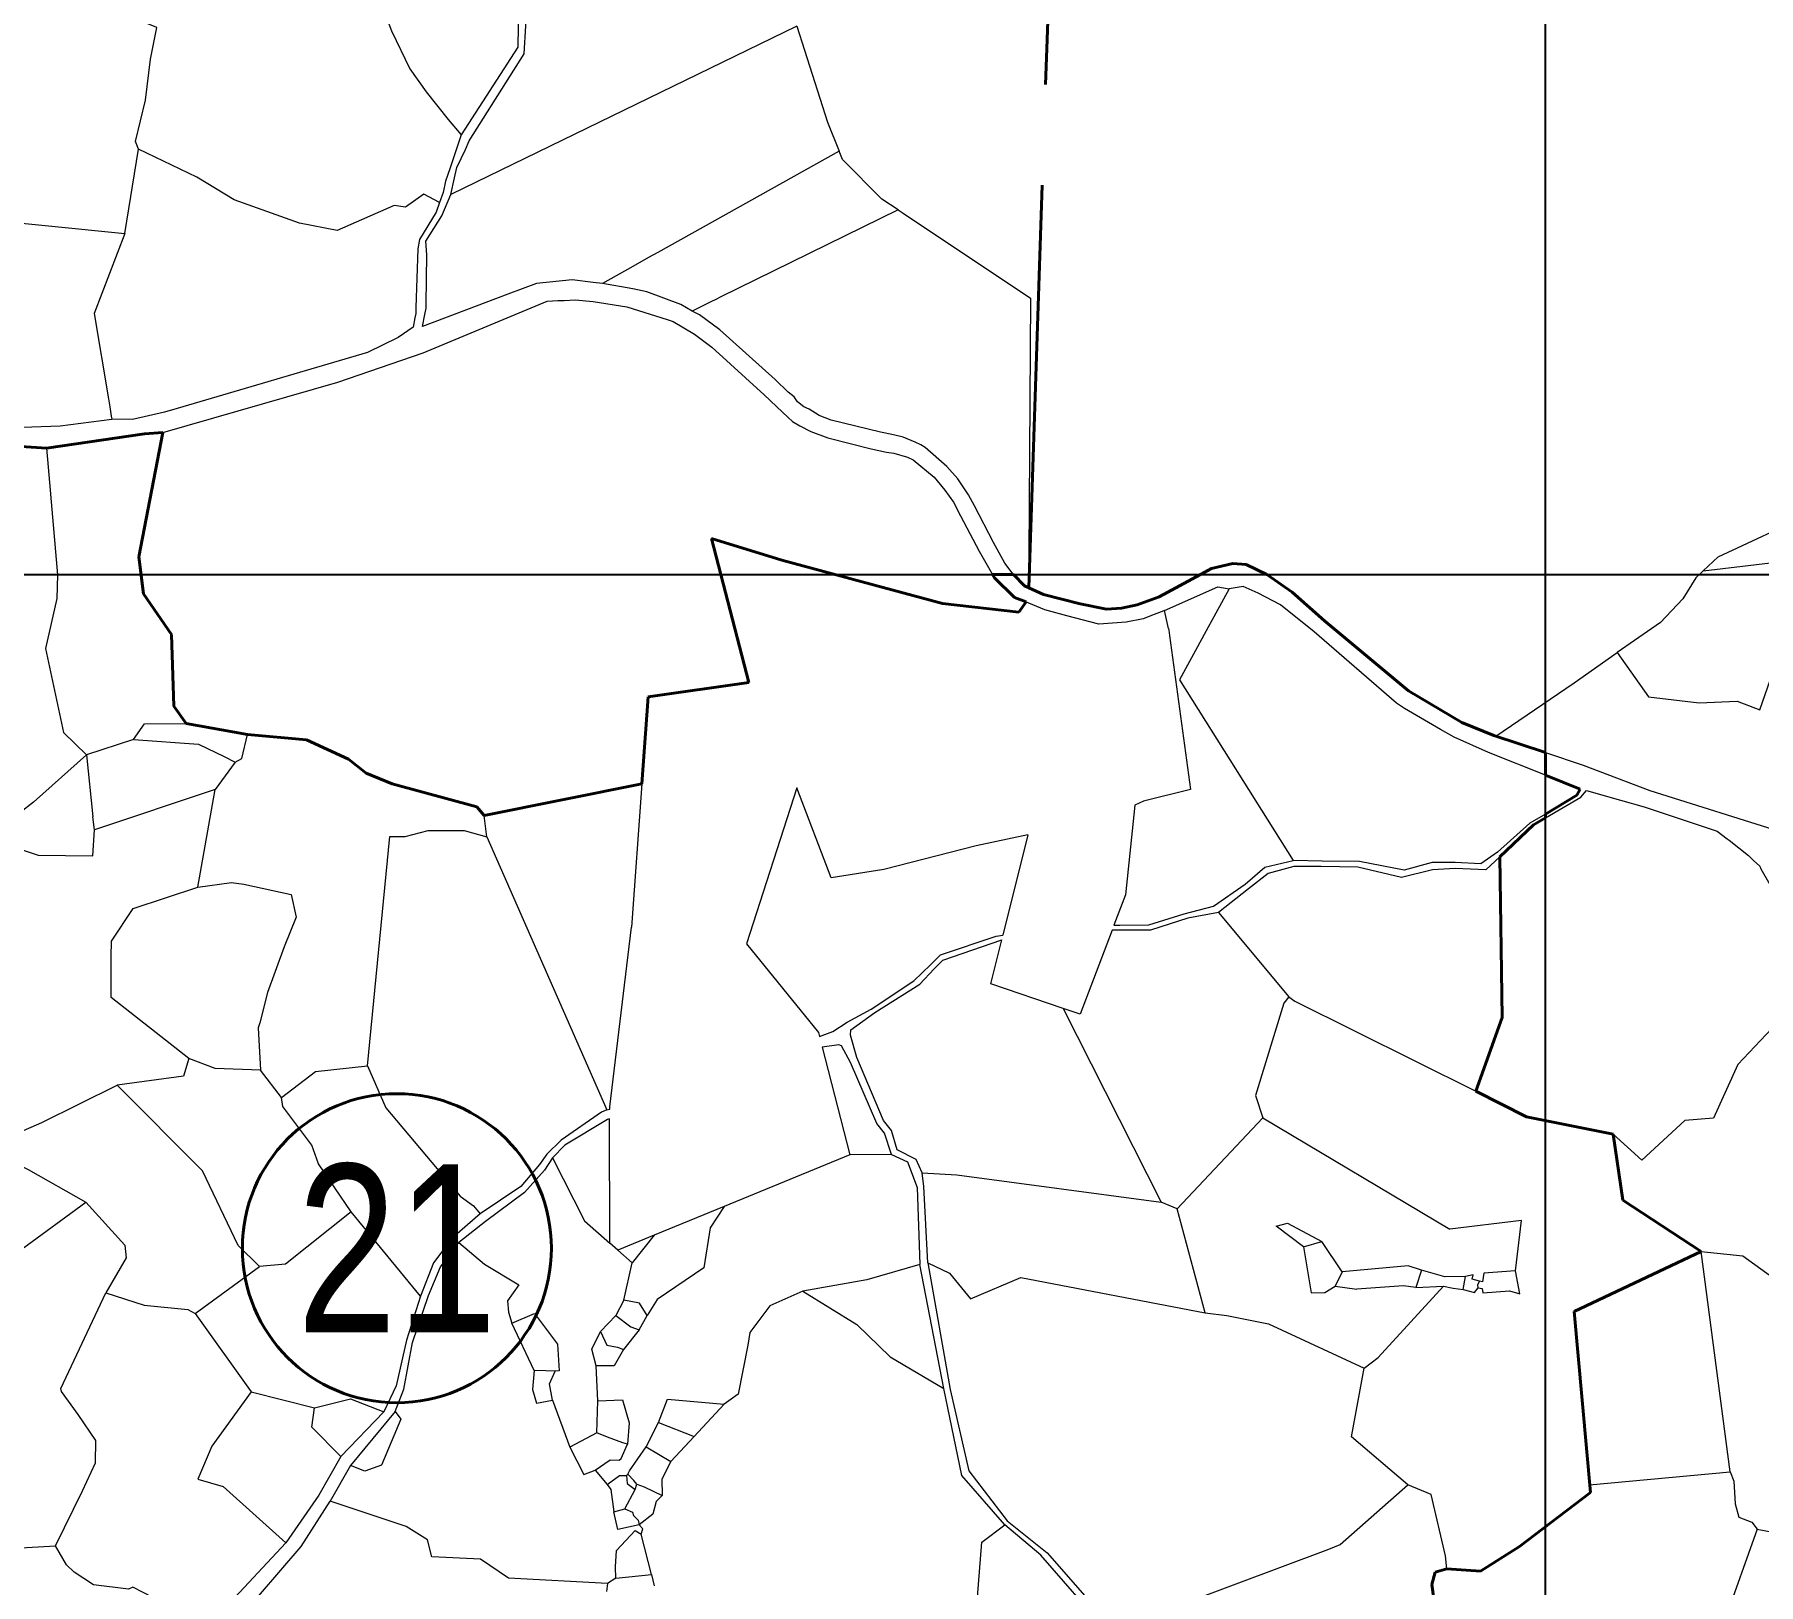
# Model space of a CAD drawing. Header units: metres. Extents: x 548568 to 557107, y 1817749 to 1829427.
# Drawn here: x 554370 to 555089, y 1822579 to 1823225 of the extents above; entities that cross this region are included whole.
import ezdxf
from ezdxf.enums import TextEntityAlignment as Align

# ---------------------------------------------------------------- set-up
doc = ezdxf.new("R2010")
doc.units = ezdxf.units.M
doc.header["$LTSCALE"] = 28
doc.linetypes.add('LONG_DASHED', pattern=[7.5, 6, -1.5])
for name, color, linetype, lineweight in [('10', 7, 'Continuous', 13), ('23', 7, 'Continuous', 13), ('31', 7, 'Continuous', 13), ('32', 7, 'Continuous', 13), ('34', 7, 'LONG_DASHED', 40), ('54', 7, 'Continuous', 25), ('63', 7, 'Continuous', 40)]:
    doc.layers.add(name, color=color, linetype=linetype, lineweight=lineweight)

msp = doc.modelspace()

# ---------------------------------------------------------------- linework, layer by layer
at = {"layer": '10'}
for p, q in [((554688.02, 1823228.62), (554543.69, 1823158.4)), ((554407.83, 1823142.1), (554413.56, 1823177.33)), ((554730.14, 1823152.01), (554732.27, 1823150.59)), ((554732.27, 1823150.59), (554785.39, 1823115.14)), ((554375.09, 1823052.69), (554375.8, 1823044.67)), ((555065.82, 1823001.48), (555105.16, 1823006.13)), ((555065.82, 1823001.48), (555062.78, 1822998.61)), ((554780.53, 1822984.29), (554768.51, 1822985.64)), ((554780.53, 1822984.29), (554783.51, 1822988.58)), ((554842.94, 1822977.49), (554841.27, 1822984.97)), ((554847.44, 1822956.02), (554894.93, 1822880.75)), ((554433.35, 1822937.88), (554458.91, 1822933.34)), ((554979.42, 1822932.55), (554988.94, 1822939.08)), ((554557.56, 1822899.53), (554623.35, 1822912.67)), ((554557.56, 1822899.53), (554623.35, 1822912.67)), ((554623.35, 1822912.67), (554619, 1822853)), ((554438.18, 1822869.63), (554445.47, 1822910.32)), ((554688, 1822911), (554667, 1822846)), ((554558.69, 1822890.55), (554557.56, 1822899.53)), ((554558.69, 1822890.55), (554608.72, 1822776.75)), ((554784.19, 1822891.46), (554773.89, 1822849.65)), ((554863.77, 1822859.07), (554893.11, 1822823.95)), ((554667, 1822846), (554697, 1822809)), ((554798.99, 1822819.08), (554839.85, 1822738.35)), ((554697, 1822809), (554697.4, 1822807.43)), ((554698.55, 1822802.91), (554710, 1822758)), ((554473.16, 1822782), (554464.43, 1822793.4)), ((554610, 1822721.22), (554609.9, 1822773.05)), ((554882.16, 1822773.47), (554846.47, 1822735.49)), ((554882.16, 1822773.47), (554960.14, 1822727.06)), ((554710, 1822758), (554657.66, 1822736.54)), ((554727.35, 1822758.13), (554710, 1822758)), ((554531.1, 1822699.09), (554502.22, 1822734.25)), ((554657.66, 1822736.54), (554628.54, 1822724.6)), ((554846.47, 1822735.49), (554839.85, 1822738.35)), ((554858.12, 1822692.12), (554846.47, 1822735.49)), ((554628.54, 1822724.6), (554613.27, 1822718.34)), ((554628.54, 1822724.6), (554619.37, 1822712.97)), ((554613.27, 1822718.34), (554610, 1822721.22)), ((554613.27, 1822718.34), (554619.37, 1822712.97)), ((554899.11, 1822719.65), (554906.77, 1822721.97)), ((554915.35, 1822709.22), (554906.77, 1822721.97)), ((555011.98, 1822692.69), (555064.96, 1822717.68)), ((555011.98, 1822692.69), (555064.96, 1822717.68)), ((555077.1, 1822625.84), (555064.96, 1822717.68)), ((554437.08, 1822691.92), (554463.99, 1822711.51)), ((554615.86, 1822697.53), (554619.37, 1822712.97)), ((554948.38, 1822710), (554946.07, 1822702.69)), ((554915.35, 1822709.22), (554912.4, 1822703.24)), ((554912.4, 1822703.24), (554921.34, 1822701.98)), ((554946.07, 1822702.69), (554957.47, 1822703.3)), ((554965.78, 1822701.95), (554966.7, 1822707.3)), ((554615.86, 1822697.53), (554612.49, 1822691.02)), ((554437.08, 1822691.92), (554460.49, 1822659.31)), ((555018.33, 1822620.43), (555011.98, 1822692.69)), ((555018.33, 1822620.43), (555011.98, 1822692.69)), ((554578.39, 1822668.17), (554569.13, 1822687.81)), ((554622.16, 1822685.12), (554615.73, 1822676.93)), ((554460.49, 1822659.31), (554486.87, 1822652.55)), ((554657.64, 1822654.12), (554645.12, 1822640.64)), ((554625.19, 1822636.34), (554630.35, 1822646.4)), ((554630.35, 1822646.4), (554645.12, 1822640.64)), ((554604.57, 1822642.15), (554593.34, 1822636.17)), ((554645.12, 1822640.64), (554635.43, 1822630.2)), ((554625.19, 1822636.34), (554635.43, 1822630.2)), ((554603.92, 1822626.57), (554608.9, 1822620.59)), ((554617.49, 1822624.99), (554616.93, 1822624.37)), ((555018.33, 1822620.43), (555077.1, 1822625.84)), ((555077.1, 1822625.84), (555078.57, 1822622.02)), ((554620.59, 1822618.59), (554621.23, 1822620.69)), ((554344.18, 1822593.05), (554378.91, 1822595.08)), ((555088.33, 1822602.01), (555073.31, 1822559.94)), ((554612.51, 1822581.58), (554609.03, 1822579.4)), ((554609.03, 1822579.4), (554608.56, 1822575.98))]:
    msp.add_line(p, q, dxfattribs=at)
for points in [[(554506.11, 1823261.87), (554508.79, 1823259.01), (554510.24, 1823249.74), (554519, 1823226.69), (554526.57, 1823210.75), (554533.43, 1823201.18), (554542.59, 1823189.71), (554548.02, 1823183.26)], [(554413.56, 1823177.33), (554412.24, 1823180.49), (554416.43, 1823197.78), (554418.55, 1823214.74), (554421.12, 1823227.96), (554412.49, 1823231.52), (554408.68, 1823248.37)], [(554688.02, 1823228.62), (554700.73, 1823188.5), (554705.56, 1823176.43)], [(554539.05, 1823155.1), (554532.47, 1823158.58), (554524.88, 1823153.15), (554520.13, 1823153.87), (554496.31, 1823143.35), (554480.64, 1823146.45), (554453.34, 1823156.14), (554437.84, 1823165.59), (554413.56, 1823177.33)], [(554705.56, 1823176.43), (554629.98, 1823134.22), (554626.12, 1823132.07), (554619.53, 1823128.39), (554606.89, 1823121.33)], [(554730.14, 1823152.01), (554723.45, 1823156.47), (554706.93, 1823173), (554705.56, 1823176.43)], [(554282.16, 1823133.48), (554344.06, 1823148.53), (554407.83, 1823142.1)], [(554730.14, 1823152.01), (554655.96, 1823115.54), (554654.47, 1823114.81), (554651.89, 1823113.54), (554644.33, 1823109.82)], [(554407.83, 1823142.1), (554395.05, 1823108.79), (554400.96, 1823073.23), (554401.5, 1823069.94), (554402.17, 1823065.96), (554402.36, 1823064.78)], [(554785.39, 1823115.14), (554784.7, 1823008.01), (554784.61, 1822994.41)], [(554433.35, 1822937.88), (554428.18, 1822945.08), (554427.77, 1822961.85), (554427.28, 1822974.9), (554415.55, 1822991.92), (554413.66, 1823007.33), (554421.84, 1823049.54), (554423.7, 1823059.13)], [(554433.35, 1822937.88), (554428.18, 1822945.08), (554427.77, 1822961.85), (554427.28, 1822974.9), (554415.55, 1822991.92), (554413.66, 1823007.33), (554421.84, 1823049.54), (554423.7, 1823059.13)], [(555065.82, 1823001.48), (555072.07, 1823007.36), (555110.87, 1823025.4), (555151.3, 1823042.9), (555180.81, 1823056.03), (555190.31, 1823060.06)], [(554375.8, 1823044.67), (554379.8, 1822999.8), (554379.45, 1822990), (554374.73, 1822969.07), (554382.21, 1822934.15), (554391.81, 1822924.81)], [(554768.51, 1822985.64), (554748.66, 1822987.86), (554715.88, 1822996.64), (554681.71, 1823005.89), (554652.44, 1823015.03), (554668, 1822955)], [(555062.78, 1822998.61), (555057.32, 1822989.86), (555048.03, 1822980.01), (555029.97, 1822967.41)], [(554868.18, 1822994), (554862.6, 1822983.79), (554857.79, 1822974.97), (554854.97, 1822969.82), (554847.44, 1822956.02)], [(554842.94, 1822977.49), (554843.03, 1822976.79), (554843.33, 1822974.58)], [(554843.33, 1822974.58), (554852.04, 1822910.28), (554832.44, 1822905.55), (554828.87, 1822903.83)], [(554988.94, 1822939.08), (555011.97, 1822954.86), (555029.97, 1822967.41)], [(555029.97, 1822967.41), (555043, 1822948.98), (555064.1, 1822946.49), (555080.02, 1822947.15), (555089.37, 1822943.49), (555097.01, 1822965.56)], [(554623.35, 1822912.67), (554626, 1822949), (554668, 1822955)], [(554557.56, 1822899.53), (554554.54, 1822903.17), (554530.59, 1822909.96), (554519.27, 1822912.67), (554508.47, 1822917.14), (554501.07, 1822923), (554483.57, 1822930.99), (554458.91, 1822933.34)], [(554557.56, 1822899.53), (554554.54, 1822903.17), (554530.59, 1822909.96), (554519.27, 1822912.67), (554508.47, 1822917.14), (554501.07, 1822923), (554483.57, 1822930.99), (554458.91, 1822933.34)], [(554391.81, 1822924.81), (554369.69, 1822905.06), (554364.08, 1822900.59)], [(554784.19, 1822891.46), (554762.65, 1822886.92), (554724.27, 1822877.03), (554702.31, 1822873.5), (554688, 1822911)], [(554828.87, 1822903.83), (554824.99, 1822866.5), (554820.16, 1822853.8)], [(554362.88, 1822885.96), (554371.72, 1822882.98), (554394.43, 1822882.73), (554395.22, 1822893.49)], [(554508.93, 1822795.21), (554518.22, 1822890.69), (554524.74, 1822890.72), (554534.24, 1822893.29), (554549.29, 1822893.3), (554558.69, 1822890.55)], [(554980.96, 1822882.34), (554982, 1822815.23), (554971.02, 1822784.58)], [(554980.96, 1822882.34), (554982, 1822815.23), (554971.02, 1822784.58)], [(554434.46, 1822798.24), (554402.13, 1822823.59), (554402.14, 1822840.59), (554402.2, 1822847.1), (554411.28, 1822860.7), (554438.18, 1822869.63)], [(554438.18, 1822869.63), (554452.23, 1822871.52), (554457.46, 1822870.91), (554477.11, 1822866.63), (554479.25, 1822857.13), (554474.17, 1822844.76), (554467.34, 1822825.76), (554464.02, 1822813.04), (554463.37, 1822811.03), (554464.43, 1822793.4)], [(554610, 1822777.04), (554610, 1822778), (554619, 1822853)], [(554798.99, 1822819.08), (554768.89, 1822829.33), (554773.42, 1822847.74)], [(554819.37, 1822851.73), (554806.03, 1822816.68), (554798.99, 1822819.08)], [(554893.11, 1822823.95), (554890.98, 1822821.22), (554879.13, 1822782.78), (554882.16, 1822773.47)], [(554893.11, 1822823.95), (554895.61, 1822822.17), (554971.02, 1822784.58)], [(555103.81, 1822820.69), (555080.17, 1822795.69), (555070.07, 1822773.3), (555058.2, 1822772.41), (555040.2, 1822755.76), (555028.26, 1822766.64)], [(554434.46, 1822798.24), (554432.2, 1822790.8), (554404.64, 1822787.15)], [(554464.43, 1822793.4), (554445.46, 1822793.98), (554434.46, 1822798.24)], [(554473.16, 1822782), (554487.23, 1822792.72), (554508.93, 1822795.21)], [(554508.93, 1822795.21), (554516.64, 1822777.64), (554547.57, 1822740.84), (554553.09, 1822736.83), (554555.92, 1822733.46)], [(554353.4, 1822762.98), (554373.15, 1822771.51), (554404.64, 1822787.15)], [(554463.99, 1822711.51), (554455.03, 1822720.19), (554440.23, 1822751.41), (554404.64, 1822787.15)], [(554502.22, 1822734.25), (554488.54, 1822754.28), (554485.72, 1822762.03), (554473.66, 1822778.13), (554473.16, 1822782)], [(555028.26, 1822766.64), (554992.09, 1822773.9), (554971.02, 1822784.58)], [(555028.26, 1822766.64), (554992.09, 1822773.9), (554971.02, 1822784.58)], [(554353.4, 1822762.98), (554357.95, 1822756.86), (554367.53, 1822752), (554391.58, 1822738.3)], [(555028.26, 1822766.64), (555032.35, 1822739.17), (555064.96, 1822717.68)], [(555028.26, 1822766.64), (555032.35, 1822739.17), (555064.96, 1822717.68)], [(554586.03, 1822756.77), (554599.4, 1822730.55), (554610, 1822721.22)], [(554740.25, 1822750.57), (554754.63, 1822749.75), (554839.85, 1822738.35)], [(554290.66, 1822658.99), (554311.8, 1822679.94), (554391.58, 1822738.3)], [(554391.58, 1822738.3), (554407.84, 1822720.39), (554408.42, 1822715.16), (554399.91, 1822700.47)], [(554502.22, 1822734.25), (554474.82, 1822712.53), (554463.99, 1822711.51)], [(554657.66, 1822736.54), (554651.88, 1822727.64), (554649.24, 1822710.89), (554629.71, 1822697.71), (554625.6, 1822691.13)], [(554899.11, 1822719.65), (554887.8, 1822728.37), (554892.54, 1822729.54), (554906.77, 1822721.97)], [(554987.51, 1822709.71), (554990.05, 1822730.65), (554960.14, 1822727.06)], [(554547.06, 1822721.46), (554557.73, 1822712.48), (554571.99, 1822703.92), (554567.34, 1822697.17), (554567.74, 1822692.52), (554569.13, 1822687.81)], [(554899.11, 1822719.65), (554902.33, 1822700.49), (554908.13, 1822700.61), (554912.4, 1822703.24)], [(555064.96, 1822717.68), (555082.36, 1822715.97), (555107.35, 1822697.93)], [(554739.18, 1822712.36), (554717.08, 1822705.93), (554690.49, 1822701.17)], [(554742.51, 1822713.06), (554751.53, 1822708.74), (554760.28, 1822697.98), (554781.34, 1822706.86), (554858.12, 1822692.12)], [(554948.38, 1822710), (554942.78, 1822711.79), (554915.35, 1822709.22)], [(554966.7, 1822707.3), (554958.13, 1822707.21), (554948.38, 1822710)], [(554946.07, 1822702.69), (554940.79, 1822703.42), (554921.34, 1822701.98)], [(554924.52, 1822669.1), (554930.3, 1822673.6), (554957.47, 1822703.3)], [(554957.47, 1822703.3), (554961.56, 1822702.41), (554965.78, 1822701.95)], [(554972.49, 1822705.37), (554969.52, 1822706.2), (554969.93, 1822708.09), (554966.7, 1822707.3)], [(554971.92, 1822702.65), (554971.89, 1822703.83), (554972.49, 1822705.37)], [(554987.51, 1822709.71), (554974.36, 1822708.65), (554973.76, 1822705.13), (554972.49, 1822705.37)], [(554973.64, 1822702.31), (554973.93, 1822700.55), (554984.99, 1822701.29), (554989.39, 1822700.1), (554987.51, 1822709.71)], [(554378.91, 1822595.08), (554390.13, 1822617.97), (554395.59, 1822629.6), (554395.68, 1822638.92), (554388.36, 1822649.81), (554381.42, 1822659.33), (554381.13, 1822660.66), (554399.91, 1822700.47)], [(554399.91, 1822700.47), (554415.93, 1822695.35), (554434.11, 1822693.58), (554437.08, 1822691.92)], [(554625.6, 1822691.13), (554622.43, 1822696.27), (554615.86, 1822697.53)], [(554690.49, 1822701.17), (554676.72, 1822695.11), (554668.29, 1822684.03), (554667.48, 1822678.74), (554663.43, 1822658.25), (554657.64, 1822654.12)], [(554690.49, 1822701.17), (554712.98, 1822687.3), (554726.91, 1822673.77), (554749.18, 1822660.64)], [(554965.78, 1822701.95), (554970.42, 1822700.64), (554971.92, 1822702.65), (554973.64, 1822702.31)], [(554569.13, 1822687.81), (554578.64, 1822691.89), (554588.2, 1822679.09), (554588.89, 1822667.99), (554587.22, 1822667.83)], [(554604.34, 1822670.03), (554602.52, 1822677.03), (554606.11, 1822684.44), (554612.49, 1822691.02)], [(554612.49, 1822691.02), (554618.8, 1822686.33), (554622.16, 1822685.12), (554625.6, 1822691.13)], [(554858.12, 1822692.12), (554867.15, 1822691.04), (554884.61, 1822687.64), (554924.52, 1822669.1)], [(554606.11, 1822684.44), (554608.76, 1822678.68), (554613.13, 1822677.82), (554615.73, 1822676.93)], [(554615.73, 1822676.93), (554611.78, 1822670.08), (554604.34, 1822670.03)], [(554578.39, 1822668.17), (554577.73, 1822660.26), (554579.37, 1822654.56), (554586.14, 1822655.75), (554593.34, 1822636.17)], [(554587.22, 1822667.83), (554583.28, 1822667.97), (554578.39, 1822668.17)], [(554586.14, 1822655.75), (554584.78, 1822662.63), (554587.22, 1822667.83)], [(554617.35, 1822637.49), (554615.35, 1822638.04), (554609.06, 1822640.36), (554604.57, 1822642.15), (554605.01, 1822655.43), (554604.34, 1822670.03)], [(554942.63, 1822620.51), (554919.22, 1822640.45), (554924.52, 1822669.1)], [(554460.49, 1822659.31), (554444.08, 1822636.57), (554438.22, 1822622.82), (554448.77, 1822619.75), (554474.96, 1822596.28)], [(554497.83, 1822632.35), (554485.74, 1822644.45), (554486.87, 1822652.55)], [(554486.87, 1822652.55), (554501.94, 1822656.39), (554515.74, 1822650.92)], [(554605.01, 1822655.43), (554615.29, 1822655.85), (554618.07, 1822646.32), (554617.35, 1822637.49)], [(554630.35, 1822646.4), (554634, 1822656.14), (554657.64, 1822654.12)], [(554520.45, 1822651.1), (554522.91, 1822647.81), (554514.81, 1822628.7), (554507.82, 1822626.18), (554501.86, 1822628.52)], [(554593.34, 1822636.17), (554599.16, 1822624.75), (554603.92, 1822626.57)], [(554603.92, 1822626.57), (554610.18, 1822630.87), (554613.89, 1822630.77), (554614.77, 1822631.49), (554617.35, 1822637.49)], [(554617.49, 1822624.99), (554618.13, 1822626.38), (554625.19, 1822636.34)], [(554608.9, 1822620.59), (554614.06, 1822624.38), (554616.93, 1822624.37)], [(554616.93, 1822624.37), (554617.16, 1822621.01), (554620.59, 1822618.59)], [(554621.23, 1822620.69), (554619.96, 1822622.24), (554617.49, 1822624.99)], [(554635.43, 1822630.2), (554631.66, 1822622.85), (554631.87, 1822616.01)], [(554608.9, 1822620.59), (554610.35, 1822618.55), (554611.66, 1822609.16)], [(554611.66, 1822609.16), (554616.18, 1822610.51), (554620.59, 1822618.59)], [(554621.23, 1822620.69), (554624.29, 1822619.6), (554631.87, 1822616.01)], [(554830.18, 1822563.95), (554909.75, 1822593.7), (554914.51, 1822595.54), (554942.63, 1822620.51)], [(554958.88, 1822585.45), (554958.38, 1822590.94), (554952.38, 1822616.44), (554942.63, 1822620.51)], [(554958.88, 1822585.45), (554972.93, 1822584.47), (554989.15, 1822594.8), (555018.81, 1822617.25), (555018.33, 1822620.43)], [(554958.88, 1822585.45), (554972.93, 1822584.47), (554989.15, 1822594.8), (555018.81, 1822617.25), (555018.33, 1822620.43)], [(555078.57, 1822622.02), (555079.13, 1822612.53), (555080.66, 1822606.98), (555086.01, 1822604.94), (555088.33, 1822602.01)], [(554609.03, 1822579.4), (554567.72, 1822581.57), (554556.01, 1822589.48), (554535.76, 1822590.42), (554533.99, 1822597.6), (554525.12, 1822603.06), (554493.44, 1822613.71)], [(554616.18, 1822610.51), (554619.4, 1822609.11), (554619.9, 1822607.7), (554621.77, 1822605.75), (554622.23, 1822603.76)], [(554631.87, 1822616.01), (554629.24, 1822613.47), (554627.89, 1822608.19), (554622.23, 1822603.76)], [(554622.23, 1822603.76), (554613.39, 1822601.8), (554611.66, 1822609.16)], [(554623, 1822599.88), (554623.73, 1822602.08), (554622.23, 1822603.76)], [(554735.61, 1822559.11), (554763.21, 1822573.65), (554765.02, 1822596.54), (554774.73, 1822603.77)], [(554441.32, 1822562.23), (554411.11, 1822577.79), (554409.3, 1822576.95), (554394.8, 1822578.72), (554386.74, 1822584.07), (554383.51, 1822587.13), (554378.91, 1822595.08)], [(555088.33, 1822602.01), (555103.43, 1822599.09), (555122.69, 1822594.73)], [(554947.57, 1822530.95), (554956.9, 1822548.92), (554952.66, 1822578.94), (554954.04, 1822584.05), (554958.88, 1822585.45)], [(554947.57, 1822530.95), (554956.9, 1822548.92), (554952.66, 1822578.94), (554954.04, 1822584.05), (554958.88, 1822585.45)]]:
    msp.add_lwpolyline(points, dxfattribs=at)
at = {"layer": '23'}
for p, q in [((554375.09, 1823052.69), (554364.3, 1823053.37)), ((554838.97, 1822990.71), (554856.18, 1823000)), ((554840.92, 1822984.81), (554836.88, 1822983.27)), ((554841.27, 1822984.97), (554840.92, 1822984.81)), ((554978.58, 1822932.83), (554979.42, 1822932.55)), ((554979.42, 1822932.55), (555000, 1822925.71)), ((554979.42, 1822932.55), (555000, 1822925.71)), ((554697.4, 1822807.43), (554702.94, 1822809.41)), ((554608.72, 1822776.75), (554610, 1822777.04)), ((554749.18, 1822660.64), (554739.18, 1822712.36)), ((554497.83, 1822632.35), (554515.74, 1822650.92)), ((554520.45, 1822651.1), (554501.86, 1822628.52)), ((554501.86, 1822628.52), (554493.44, 1822613.71))]:
    msp.add_line(p, q, dxfattribs=at)
for points in [[(554543.69, 1823158.4), (554545.19, 1823165.3), (554546.28, 1823169.67), (554549.84, 1823177.15), (554551.31, 1823180.82), (554574.26, 1823217.1), (554574.96, 1823228.75), (554574.83, 1823242.44), (554576.61, 1823253.88), (554582.08, 1823264.01), (554587.85, 1823286.71), (554588.15, 1823292.09), (554588.45, 1823298.61), (554587.5, 1823320.92)], [(554585.92, 1823286.85), (554581.12, 1823270), (554579.18, 1823264.05), (554575.01, 1823255.24), (554571.48, 1823243.51), (554571.82, 1823228.5), (554571.64, 1823219.88), (554548.02, 1823183.26)], [(554548.02, 1823183.26), (554543.32, 1823169.03), (554541.42, 1823163.99), (554540.54, 1823159.17), (554539.05, 1823155.1)], [(554533.48, 1823112.87), (554533.74, 1823133.29), (554533.31, 1823138.89), (554539.95, 1823149.51), (554543.69, 1823158.4)], [(554539.05, 1823155.1), (554537.57, 1823151.08), (554530.6, 1823139.7), (554529.96, 1823135.77), (554529.18, 1823111.33)], [(554594.29, 1823122.83), (554579.48, 1823121.35), (554567.42, 1823116.82), (554531.89, 1823103.41), (554532.92, 1823108.42)], [(554606.89, 1823121.33), (554602.99, 1823121.68), (554594.29, 1823122.83)], [(554644.33, 1823109.82), (554639.66, 1823112.57), (554625.46, 1823117.8), (554619.53, 1823119.07), (554606.89, 1823121.33)], [(554423.7, 1823059.13), (554496.65, 1823080.18), (554532.19, 1823092.42), (554583.82, 1823113.96), (554588.26, 1823114.15)], [(554532.92, 1823108.42), (554533.46, 1823111.05), (554533.48, 1823112.87)], [(554588.26, 1823114.15), (554590.96, 1823114.23), (554595.56, 1823114.49), (554603.04, 1823113.77), (554617.14, 1823111.57), (554633.88, 1823106.33), (554636.37, 1823105.38), (554645.26, 1823100.16), (554652.47, 1823094.73), (554674.32, 1823074.92), (554679.48, 1823070.06), (554684.31, 1823065.36), (554686.12, 1823063.76), (554689.16, 1823061.93), (554693.81, 1823059.62), (554700.9, 1823057), (554718.94, 1823052.41), (554725.31, 1823051.04), (554728.41, 1823050.57), (554734.11, 1823048.94), (554736.5, 1823047.75), (554745.27, 1823040.49), (554749.6, 1823035.1), (554753.2, 1823030.15), (554756.23, 1823024.39), (554764, 1823009.72), (554769.5, 1823000)], [(554528.75, 1823106.93), (554528.04, 1823103.1), (554521.78, 1823098.77), (554508.93, 1823092.59)], [(554529.18, 1823111.33), (554529.1, 1823108.85), (554528.75, 1823106.93)], [(554778.32, 1823000), (554777.71, 1823000.65), (554774.6, 1823004.75), (554769.95, 1823013.25), (554762.01, 1823028.61), (554759.51, 1823033.18), (554755.11, 1823039.81), (554750.51, 1823045.06), (554741.44, 1823052.91), (554739.69, 1823054), (554737.33, 1823055.17), (554732.26, 1823057.23), (554728.27, 1823058.24), (554722.83, 1823059.29), (554702.25, 1823064.31), (554697.31, 1823066.21), (554693.11, 1823068.96), (554690.92, 1823069.86), (554688.27, 1823071.99), (554686.89, 1823073.98), (554684.34, 1823075.98), (554678.93, 1823081.2), (554655.8, 1823101.99), (554647.35, 1823108.19), (554644.33, 1823109.82)], [(554508.93, 1823092.59), (554429.58, 1823069.2), (554424.33, 1823067.6), (554410.98, 1823064.62), (554402.36, 1823064.78)], [(554249.83, 1823037.11), (554257.65, 1823037.51), (554272.43, 1823040.12), (554290.36, 1823044.16), (554315.35, 1823052.4), (554341.39, 1823060.79), (554353, 1823060.96), (554380.81, 1823061.99), (554402.36, 1823064.78)], [(554423.7, 1823059.13), (554415.97, 1823058.61), (554375.09, 1823052.69), (554364.3, 1823053.37)], [(554423.7, 1823059.13), (554415.97, 1823058.61), (554375.09, 1823052.69)], [(554856.18, 1823000), (554860.85, 1823002.52), (554869.76, 1823004.55), (554875.26, 1823004.14), (554883.89, 1823000)], [(554769.5, 1823000), (554770.32, 1822998.56), (554778.68, 1822990.32)], [(554769.5, 1823000), (554770.32, 1822998.56), (554778.68, 1822990.32)], [(554778.32, 1823000), (554782.81, 1822995.21), (554784.61, 1822994.41)], [(554778.32, 1823000), (554782.81, 1822995.21), (554790.83, 1822991.65), (554806.06, 1822987.75), (554816.98, 1822985.57)], [(554883.89, 1823000), (554884.18, 1822999.86), (554894.42, 1822992.64), (554907.93, 1822980.66), (554942.94, 1822951.5), (554965.2, 1822938.21), (554978.58, 1822932.83)], [(554783.51, 1822988.58), (554783.04, 1822988.78), (554778.68, 1822990.32)], [(554836.88, 1822983.27), (554832.32, 1822981.53), (554825.19, 1822980.14), (554813.83, 1822979.32), (554800.54, 1822982.71), (554791.29, 1822985.29), (554783.04, 1822988.78), (554778.68, 1822990.32)], [(554816.98, 1822985.57), (554823.27, 1822985.94), (554829.78, 1822987.4), (554838.97, 1822990.71)], [(554841.27, 1822984.97), (554863.49, 1822994.87), (554868.18, 1822994)], [(554956.33, 1822935.37), (554941.32, 1822944.08), (554938.01, 1822946.27), (554903.6, 1822976.05), (554889.64, 1822987.3), (554880.29, 1822992.24), (554873.98, 1822994.97), (554868.18, 1822994)], [(555000, 1822916.3), (554976.31, 1822925.71), (554961.93, 1822932.12), (554956.33, 1822935.37)], [(555000, 1822925.71), (555015.81, 1822920.45), (555043.52, 1822909.89), (555100.05, 1822892.19), (555119.85, 1822886.51), (555154.15, 1822877.25), (555216.81, 1822867.65), (555230.65, 1822867.9), (555241.94, 1822868.73), (555251.37, 1822870.08), (555261.01, 1822871.98), (555268.33, 1822874.74), (555289, 1822888.24)], [(555000, 1822900.13), (555013.1, 1822908.04), (555014.54, 1822910.52), (555000, 1822916.3)], [(555000, 1822900.13), (555013.1, 1822908.04), (555014.54, 1822910.52), (555000, 1822916.3)], [(555000, 1822898.56), (555014.72, 1822907.21), (555017.1, 1822909.87), (555031.27, 1822905.94)], [(555031.27, 1822905.94), (555041.22, 1822903.18), (555071.6, 1822892.96), (555075.78, 1822889.85)], [(555000, 1822900.13), (554993.58, 1822896.26), (554980.02, 1822884.19), (554973.07, 1822879.37), (554962.33, 1822879.92), (554952.77, 1822879.87), (554941.1, 1822876.65), (554922.46, 1822880.34), (554907.02, 1822880.48), (554894.93, 1822880.75)], [(555000, 1822898.56), (554994.99, 1822895.61), (554980.96, 1822882.34)], [(555000, 1822898.56), (554994.99, 1822895.61), (554980.96, 1822882.34)], [(555075.78, 1822889.85), (555076.6, 1822889.24), (555084.67, 1822882.81), (555086.83, 1822880.8)], [(554820.16, 1822853.8), (554822.58, 1822853.84), (554834.72, 1822853.93), (554849.46, 1822858.56), (554861.69, 1822861.72), (554874.91, 1822870.82), (554883.11, 1822877.91), (554894.93, 1822880.75)], [(554980.96, 1822882.34), (554975.15, 1822876.87), (554962.37, 1822877.44), (554952.96, 1822876.91), (554939.96, 1822873.67), (554921.89, 1822877.91), (554906.47, 1822878.21), (554895.1, 1822878.24), (554884.4, 1822875.36), (554876.31, 1822868.9), (554863.77, 1822859.07)], [(555086.83, 1822880.8), (555089.44, 1822878.37), (555089.89, 1822877.29), (555100.01, 1822859.56), (555105.73, 1822842.57), (555104.61, 1822823.69), (555103.81, 1822820.69)], [(554863.77, 1822859.07), (554850.98, 1822856.68), (554835.33, 1822851.76), (554819.37, 1822851.73)], [(554702.94, 1822809.41), (554708.94, 1822813.31), (554718.95, 1822818.75), (554736.73, 1822830.59), (554743.62, 1822837.2), (554747.82, 1822841.44), (554770.99, 1822849.24), (554773.89, 1822849.65)], [(554740.25, 1822750.57), (554737.65, 1822756.1), (554729.82, 1822760.14), (554727.36, 1822768.16), (554724.03, 1822772.34), (554713.03, 1822798.66), (554710.34, 1822807.95), (554710.49, 1822810.2), (554720.51, 1822817.4), (554739.27, 1822829.17), (554745.18, 1822835.63), (554748.77, 1822839.17), (554773.42, 1822847.74)], [(554727.35, 1822758.13), (554724.51, 1822767.06), (554721.29, 1822771.08), (554710.37, 1822796.56), (554706.55, 1822803.53), (554705.52, 1822803.87), (554698.55, 1822802.91)], [(554608.72, 1822776.75), (554606.53, 1822775.89), (554589.65, 1822764.17), (554583.67, 1822758.29), (554580.72, 1822754.02), (554572.87, 1822744.78), (554555.92, 1822733.46)], [(554609.9, 1822773.05), (554608.99, 1822772.76), (554591.17, 1822762.1), (554586.03, 1822756.77)], [(554586.03, 1822756.77), (554582.79, 1822751.65), (554574.42, 1822742.33), (554558.22, 1822730.25), (554547.06, 1822721.46)], [(554727.35, 1822758.13), (554734.11, 1822755.15), (554738.12, 1822744.46), (554739.18, 1822712.36)], [(554742.51, 1822713.06), (554740.96, 1822744.83), (554740.25, 1822750.57)], [(554555.92, 1822733.46), (554544.24, 1822723.26), (554536.55, 1822713.04), (554531.1, 1822699.09)], [(554520.45, 1822651.1), (554524.17, 1822660.41), (554527.72, 1822679.83), (554534.35, 1822699.41), (554539.35, 1822711.4), (554547.06, 1822721.46)], [(554742.51, 1822713.06), (554751.86, 1822660.19), (554759.64, 1822626.25), (554775.61, 1822605.46), (554792.26, 1822592.15), (554819.71, 1822560.83)], [(554531.1, 1822699.09), (554525.24, 1822680.8), (554520.98, 1822661.7), (554515.74, 1822650.92)], [(554774.73, 1822603.77), (554756.75, 1822624.39), (554749.18, 1822660.64)], [(554497.83, 1822632.35), (554488.62, 1822616.13), (554474.96, 1822596.28)], [(554455.11, 1822564.18), (554481.35, 1822594.7), (554493.44, 1822613.71)], [(554818.39, 1822545.18), (554817.09, 1822559.77), (554789.67, 1822591.12), (554774.73, 1822603.77)], [(554474.96, 1822596.28), (554449.81, 1822569.38), (554441.32, 1822562.23)]]:
    msp.add_lwpolyline(points, dxfattribs=at)
at = {"layer": '31'}
for p, q in [((554433.35, 1822937.88), (554458.91, 1822933.34)), ((554411.43, 1822931.15), (554391.81, 1822924.81)), ((554391.81, 1822924.81), (554394.42, 1822898.98))]:
    msp.add_line(p, q, dxfattribs=at)
for points in [[(554411.43, 1822931.15), (554415.97, 1822937.76), (554433.35, 1822937.88)], [(554453.83, 1822921.72), (554456.63, 1822923.32), (554458.91, 1822933.34)], [(554411.43, 1822931.15), (554438.54, 1822929.26), (554449.26, 1822924.07), (554453.83, 1822921.72)], [(554453.83, 1822921.72), (554445.47, 1822910.32), (554395.22, 1822893.49)]]:
    msp.add_lwpolyline(points, dxfattribs=at)
at = {"layer": '32'}
for p, q in [((554395.22, 1822893.49), (554394.42, 1822898.98)), ((554627.35, 1822583.16), (554623, 1822599.88)), ((554612.51, 1822581.58), (554627.35, 1822583.16)), ((554627.35, 1822583.16), (554628.44, 1822578.44))]:
    msp.add_line(p, q, dxfattribs=at)
msp.add_lwpolyline([(554612.51, 1822581.58), (554612.29, 1822586.26), (554612.71, 1822593.11), (554620.51, 1822601.42), (554623, 1822599.88)], dxfattribs=at)
at = {"layer": '34'}
for points in [[(554623.35, 1822912.67), (554626, 1822949), (554668, 1822955), (554652.44, 1823015.03), (554681.71, 1823005.89), (554748.66, 1822987.86), (554780.53, 1822984.29), (554783.51, 1822988.58), (554778.68, 1822990.32), (554770.32, 1822998.56), (554769.5, 1823000), (554778.32, 1823000), (554782.81, 1822995.21), (554784.61, 1822994.41), (554805.05, 1823601.3)], [(554353.86, 1823054.1), (554375.09, 1823052.69), (554415.97, 1823058.61), (554423.7, 1823059.13), (554413.66, 1823007.33), (554415.55, 1822991.92), (554427.28, 1822974.9), (554428.18, 1822945.08), (554433.35, 1822937.88), (554458.91, 1822933.34), (554483.57, 1822930.99), (554501.07, 1822923), (554508.47, 1822917.14), (554519.27, 1822912.67), (554554.54, 1822903.17), (554557.56, 1822899.53), (554623.35, 1822912.67)], [(554784.61, 1822994.41), (554790.83, 1822991.65), (554806.06, 1822987.75), (554816.98, 1822985.57), (554823.27, 1822985.94), (554829.78, 1822987.4), (554838.97, 1822990.71), (554856.18, 1823000), (554860.85, 1823002.52), (554869.76, 1823004.55), (554875.26, 1823004.14), (554883.89, 1823000), (554894.42, 1822992.64), (554907.93, 1822980.66), (554942.94, 1822951.5), (554965.2, 1822938.21), (554978.58, 1822932.83), (555000, 1822925.71), (555000, 1822916.3), (555014.54, 1822910.52), (555013.1, 1822908.04), (555000, 1822900.13), (555000, 1822898.56), (554994.99, 1822895.61), (554980.96, 1822882.34), (554982, 1822815.23), (554971.02, 1822784.58), (554992.09, 1822773.9), (555028.26, 1822766.64), (555032.35, 1822739.17), (555064.96, 1822717.68), (555011.98, 1822692.69), (555018.81, 1822617.25), (554989.15, 1822594.8), (554972.93, 1822584.47), (554958.88, 1822585.45), (554954.04, 1822584.05), (554952.66, 1822578.94), (554956.9, 1822548.92)]]:
    msp.add_lwpolyline(points, dxfattribs=at)
at = {"layer": '54'}
for p, q in [((555000, 1819000), (555000, 1825000)), ((551000, 1823000), (556000, 1823000))]:
    msp.add_line(p, q, dxfattribs=at)
at = {"layer": '63'}
msp.add_circle((554521.21, 1822719.11), 64.42, dxfattribs=at)

# ---------------------------------------------------------------- texts
at = {"layer": '34', "width": 0.8}
msp.add_text('21', height=70, dxfattribs=at).set_placement((554521.21, 1822684.11), align=Align.CENTER)

doc.saveas('drawing.dxf')
